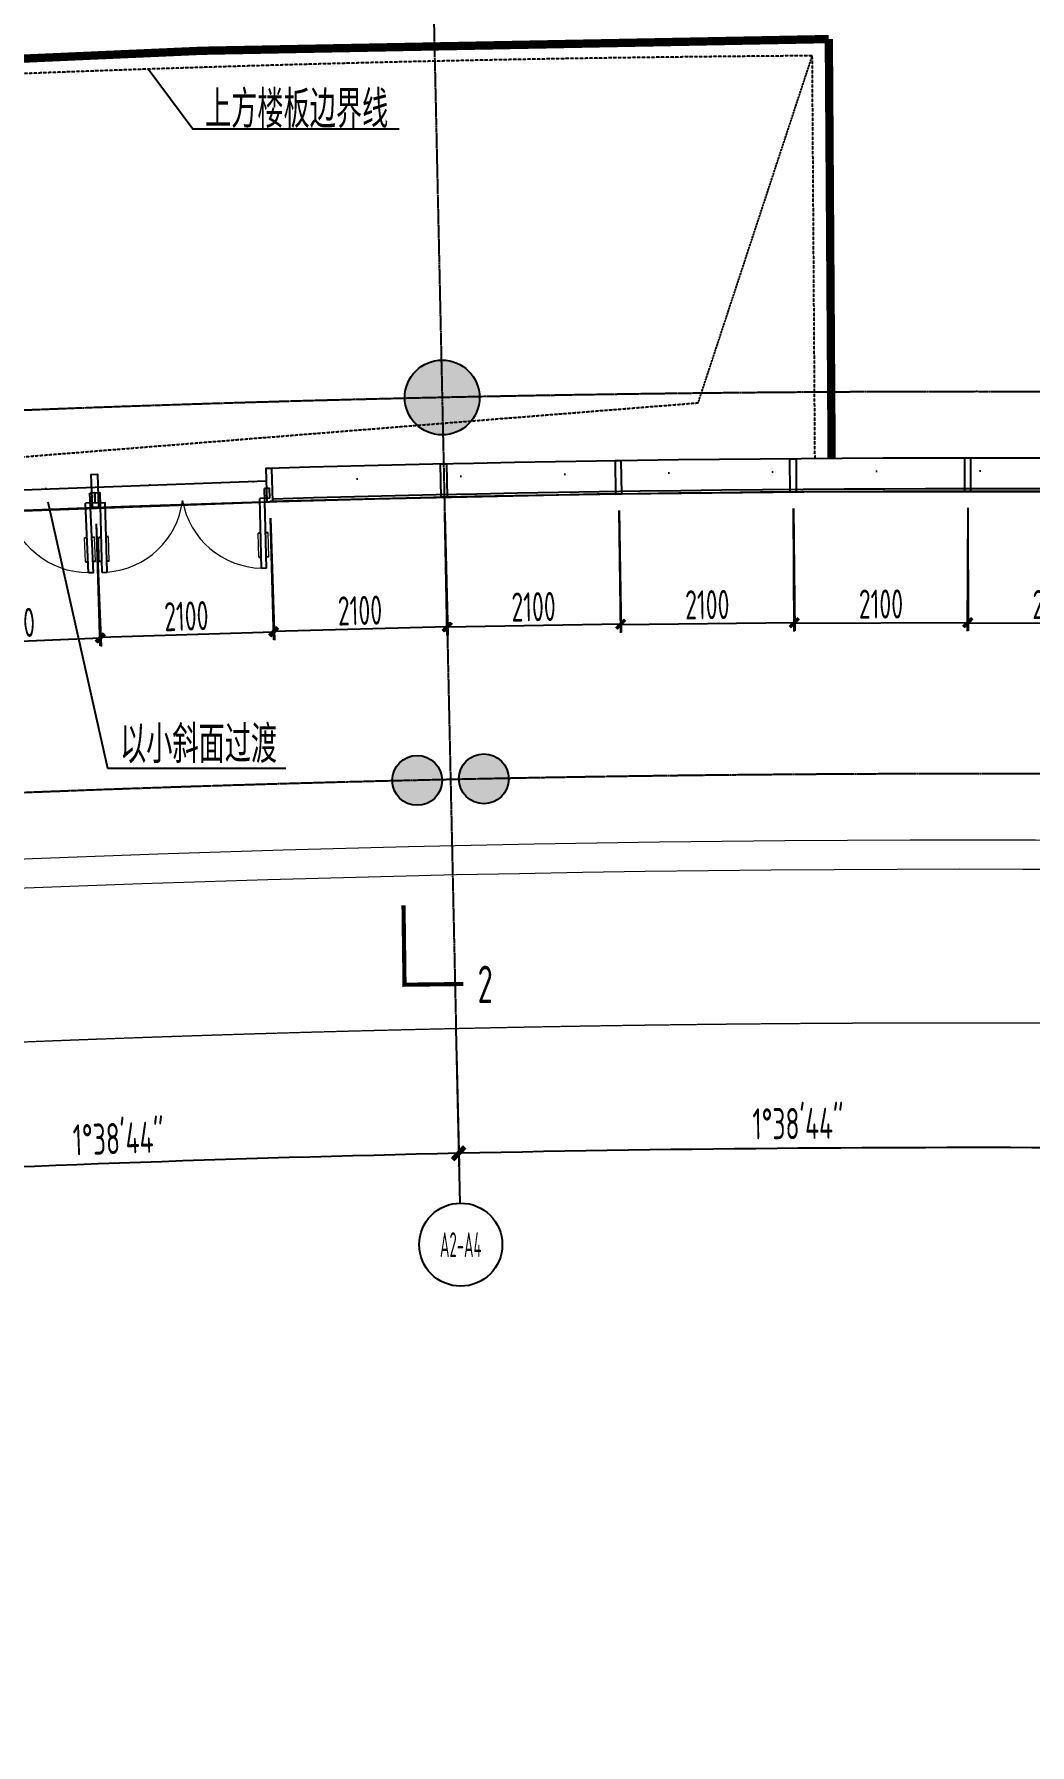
# Model space of a CAD drawing. Header units: millimetres. Extents: x 11639278 to 23698211, y -13072636 to -5537337.
# Drawn here: x 11767376 to 11779358, y -6416767 to -6396176 of the extents above; entities that cross this region are included whole.
import ezdxf
from ezdxf.enums import TextEntityAlignment as Align

# ---------------------------------------------------------------- set-up
doc = ezdxf.new("R2010")
doc.units = ezdxf.units.MM
doc.header["$LTSCALE"] = 10
for name, pattern in [('A2-RG-AXIS$0$CENTER', [2, 1.25, -0.25, 0.25, -0.25]), ('A2-RG-AXIS$0$DOTE', [2.42, 2, -0.2, 0.02, -0.2]), ('A2-RI-F1$0$DASHDOT2', [0.5, 0.25, -0.125, 0, -0.125]), ('A2-RI-F1$0$DASHED2', [0.375, 0.25, -0.125]), ('A2-RI-F1$0$DOT2', [0.125, 0, -0.125]), ('A2-RI-F1$0$HIDDEN', [0.375, 0.25, -0.125]), ('A2-RI-F1$0$HIDDEN2', [0.1875, 0.125, -0.0625]), ('A2-RI-F1$0$Overhead 1_16_', [2.579687, 1.5875, -0.992188])]:
    doc.linetypes.add(name, pattern=pattern)
for name, color, linetype in [('A2-RB-F1$0$A-DIMS-100', 1, 'Continuous'), ('A2-RG-AXIS$0$A-AXIS', 1, 'Continuous'), ('A2-RG-AXIS$0$A-DIMS-100', 1, 'Continuous'), ('A2-RG-AXIS$0$A-GRID', 1, 'A2-RG-AXIS$0$CENTER'), ('A2-RG-AXIS$0$A-SYMB', 4, 'Continuous'), ('A2-RI-F1$0$A-DOOR', 32, 'Continuous'), ('A2-RI-F1$0$A-DOOR-ROLL', 2, 'A2-RI-F1$0$DASHED2'), ('A2-RI-F1$0$A-FLOR-OTLN', 4, 'A2-RI-F1$0$DOT2'), ('A2-RI-F1$0$A-GLAZ', 140, 'Continuous'), ('A2-RI-F1$0$A-STRS', 50, 'Continuous'), ('A2-RI-F1$0$A-SYMB', 4, 'Continuous'), ('A2-RI-F1$0$A-SYMB-AREA', 4, 'Continuous'), ('A2-RI-F1$0$A-SYMB-NAME', 4, 'Continuous'), ('A2-RI-F1$0$A-SYMB-VOID', 35, 'Continuous'), ('A2-RI-F1$0$an-flor-abov', 2, 'A2-RI-F1$0$HIDDEN2'), ('A2-RI-F1$0$an-wndw-mull-v', 3, 'Continuous'), ('A2-RS-F1$0$A-HATH-GRAY', 8, 'Continuous'), ('A2-RS-F1$0$A-WALL-CONC', 6, 'Continuous')]:
    doc.layers.add(name, color=color, linetype=linetype)
for name, color, linetype, lineweight in [('A2-RI-F1$0$A-DETL-LLIN', 3, 'Continuous', 5), ('A2-RI-F1$0$A-FLOR-OVHD', 8, 'A2-RI-F1$0$Overhead 1_16_', 5), ('A2-RS-F1$0$A-COLS', 4, 'Continuous', 5)]:
    doc.layers.add(name, color=color, linetype=linetype, lineweight=lineweight)
doc.layers.add('A2-RI-F1$0$A-X-AREA', color=6, linetype='Continuous', plot=False)
doc.styles.add('A2-RB-F1$0$XD2008', font='hzs.shx', dxfattribs={"width": 0.7, "bigfont": 'hztxt.shx'})
doc.styles.add('A2-RG-AXIS$0$ECADI', font='hzs.shx', dxfattribs={"width": 0.7, "bigfont": 'hztxt.shx'})
doc.styles.add('A2-RG-AXIS$0$XD2008', font='hzs.shx', dxfattribs={"width": 0.7, "bigfont": 'hztxt.shx'})
doc.styles.add('A2-RI-F1$0$ECADI', font='hzs.shx', dxfattribs={"width": 0.7, "bigfont": 'hztxt.shx'})
doc.dimstyles.new('A2-RB-F1$0$XD100$0', dxfattribs={"dimscale": 100, "dimtxt": 3.5, "dimasz": 1, "dimexe": 1, "dimexo": 2, "dimgap": 0.5, "dimtad": 1, "dimdec": 0, "dimdsep": 46, "dimtxsty": 'A2-RB-F1$0$XD2008', "dimblk1": 'A2-RB-F1$0$_ArchTick', "dimblk2": 'A2-RB-F1$0$_ArchTick', "dimsah": 1, "dimcen": 2.5, "dimclrt": 4, "dimaunit": 1, "dimadec": 0, "dimazin": 0, "dimtfac": 1, "dimtdec": 0, "dimtix": 1, "dimtmove": 1, "dimatfit": 3, "dimfxl": 0, "dimtolj": 1, "dimtzin": 0, "dimarcsym": 0})
doc.dimstyles.new('A2-RG-AXIS$0$XD150', dxfattribs={"dimscale": 300, "dimtxt": 2.5, "dimasz": 1.5, "dimexe": 1, "dimexo": 2, "dimgap": 0.5, "dimtad": 1, "dimdec": 0, "dimdsep": 46, "dimtxsty": 'A2-RG-AXIS$0$XD2008', "dimcen": 2.5, "dimclrt": 4, "dimaunit": 1, "dimadec": 3, "dimazin": 0, "dimtfac": 1, "dimtdec": 0, "dimtmove": 2, "dimatfit": 3, "dimfxl": 0, "dimtolj": 1, "dimtzin": 0, "dimarcsym": 0})

# ---------------------------------------------------------------- blocks, each defined once
blk = doc.blocks.new('A2-RG-AXIS$0$ECADI-TAG-GRID')
at = {"color": 13}
blk.add_circle((0, 0), 5, dxfattribs=at)
at = {"style": 'A2-RG-AXIS$0$ECADI', "width": 0.7}
blk.add_attdef('GRID', text='', height=5, dxfattribs=at).set_placement((0, 0), align=Align.MIDDLE)
blk = doc.blocks.new('A2-RG-AXIS$0$_ArchTick')
at = {"color": 0, "linetype": 'ByBlock', "const_width": 0.4}
blk.add_lwpolyline([(-0.5, -0.5), (0.5, 0.5)], dxfattribs=at)
blk = doc.blocks.new('*D500')
at = {"layer": 'A2-RG-AXIS$0$A-DIMS-100', "color": 0, "lineweight": -2, "ltscale": 3, "transparency": 16777216}
for p, q in [((11772459, -6408448), (11772489, -6409797)), ((11780666, -6408385), (11780657, -6409735))]:
    blk.add_line(p, q, dxfattribs=at)
blk.add_arc((11778731, -6694179), 284600, 89.61201, 91.25743, dxfattribs=at)
at = {"layer": 'Defpoints', "color": 0, "ltscale": 3, "transparency": 16777216}
for p in [(11772452, -6408148), (11780668, -6408085), (11777934, -6409580), (11778731, -6694179)]:
    blk.add_point(p, dxfattribs=at)
at = {"layer": 'A2-RG-AXIS$0$A-DIMS-100', "color": 0, "lineweight": -2, "ltscale": 3, "transparency": 16777216, "xscale": 150, "yscale": 150, "zscale": 150}
for p, rotation in [((11772485, -6409647), 181.2574271685361), ((11780658, -6409585), 359.6120084107951)]:
    blk.add_blockref('A2-RG-AXIS$0$_ArchTick', p, dxfattribs=dict(at, rotation=rotation))
at = {"layer": 'A2-RG-AXIS$0$A-DIMS-100', "color": 4, "ltscale": 3, "transparency": 16777216, "insert": (11776569, -6409289), "char_height": 375, "attachment_point": 5, "rotation": 0.4347, "style": 'A2-RG-AXIS$0$XD2008'}
blk.add_mtext('\\A1;1°38\'44"', dxfattribs=at)
blk = doc.blocks.new('*D502')
at = {"layer": 'A2-RG-AXIS$0$A-DIMS-100', "color": 0, "lineweight": -2, "ltscale": 3, "transparency": 16777216}
for p, q in [((11772459, -6408448), (11772489, -6409797)), ((11764257, -6408745), (11764325, -6410094))]:
    blk.add_line(p, q, dxfattribs=at)
blk.add_arc((11778731, -6694179), 284600, 91.25743, 92.90285, dxfattribs=at)
at = {"layer": 'Defpoints', "color": 0, "ltscale": 3, "transparency": 16777216}
for p in [(11772452, -6408148), (11764242, -6408446), (11769762, -6409720), (11778731, -6694179)]:
    blk.add_point(p, dxfattribs=at)
at = {"layer": 'A2-RG-AXIS$0$A-DIMS-100', "color": 0, "lineweight": -2, "ltscale": 3, "transparency": 16777216, "xscale": 150, "yscale": 150, "zscale": 150}
for p, rotation in [((11772485, -6409647), 1.257427168479658), ((11764318, -6409944), 182.9028459285604)]:
    blk.add_blockref('A2-RG-AXIS$0$_ArchTick', p, dxfattribs=dict(at, rotation=rotation))
at = {"layer": 'A2-RG-AXIS$0$A-DIMS-100', "color": 4, "ltscale": 3, "transparency": 16777216, "insert": (11768390, -6409468), "char_height": 375, "attachment_point": 5, "rotation": 2.0801, "style": 'A2-RG-AXIS$0$XD2008'}
blk.add_mtext('\\A1;1°38\'44"', dxfattribs=at)
blk = doc.blocks.new('A2-RB-F1$0$_ArchTick')
at = {"color": 0, "linetype": 'ByBlock', "const_width": 0.4}
blk.add_lwpolyline([(-0.5, -0.5), (0.5, 0.5)], dxfattribs=at)
blk = doc.blocks.new('*D1035')
at = {"layer": 'A2-RB-F1$0$A-DIMS-100', "color": 0, "lineweight": -2, "transparency": 16777216}
for p, q in [((11772317, -6401949), (11772355, -6403411)), ((11770218, -6402003), (11770256, -6403465)), ((11772352, -6403311), (11770253, -6403365))]:
    blk.add_line(p, q, dxfattribs=at)
at = {"layer": 'Defpoints', "color": 0, "transparency": 16777216}
for p in [(11772312, -6401749), (11770213, -6401803), (11770253, -6403365)]:
    blk.add_point(p, dxfattribs=at)
at = {"layer": 'A2-RB-F1$0$A-DIMS-100', "color": 0, "lineweight": -2, "transparency": 16777216, "xscale": 100, "yscale": 100, "zscale": 100}
for p, rotation in [((11770253, -6403365), 181.4816475126939), ((11772352, -6403311), 1.481647512693893)]:
    blk.add_blockref('A2-RB-F1$0$_ArchTick', p, dxfattribs=dict(at, rotation=rotation))
at = {"layer": 'A2-RB-F1$0$A-DIMS-100', "color": 4, "transparency": 16777216, "insert": (11771297, -6403113), "char_height": 350, "attachment_point": 5, "rotation": 1.4816, "style": 'A2-RB-F1$0$XD2008'}
blk.add_mtext('\\A1;2100', dxfattribs=at)
blk = doc.blocks.new('*D1036')
at = {"layer": 'A2-RB-F1$0$A-DIMS-100', "color": 0, "lineweight": -2, "transparency": 16777216}
for p, q in [((11768120, -6402071), (11768168, -6403540)), ((11770219, -6402003), (11770267, -6403472)), ((11770264, -6403372), (11768165, -6403440))]:
    blk.add_line(p, q, dxfattribs=at)
at = {"layer": 'Defpoints', "color": 0, "transparency": 16777216}
for p in [(11768114, -6401871), (11770213, -6401803), (11768165, -6403440)]:
    blk.add_point(p, dxfattribs=at)
at = {"layer": 'A2-RB-F1$0$A-DIMS-100', "color": 0, "lineweight": -2, "transparency": 16777216, "xscale": 100, "yscale": 100, "zscale": 100}
for p, rotation in [((11768165, -6403440), 181.8558990192602), ((11770264, -6403372), 1.855899019260159)]:
    blk.add_blockref('A2-RB-F1$0$_ArchTick', p, dxfattribs=dict(at, rotation=rotation))
at = {"layer": 'A2-RB-F1$0$A-DIMS-100', "color": 4, "transparency": 16777216, "insert": (11769207, -6403181), "char_height": 350, "attachment_point": 5, "rotation": 1.8559, "style": 'A2-RB-F1$0$XD2008'}
blk.add_mtext('\\A1;2100', dxfattribs=at)
blk = doc.blocks.new('*D1037')
at = {"layer": 'A2-RB-F1$0$A-DIMS-100', "color": 0, "lineweight": -2, "transparency": 16777216}
for p, q in [((11766023, -6402155), (11766082, -6403631)), ((11768122, -6402071), (11768181, -6403547)), ((11768177, -6403447), (11766078, -6403531))]:
    blk.add_line(p, q, dxfattribs=at)
at = {"layer": 'Defpoints', "color": 0, "transparency": 16777216}
for p in [(11766015, -6401955), (11768114, -6401871), (11766078, -6403531)]:
    blk.add_point(p, dxfattribs=at)
at = {"layer": 'A2-RB-F1$0$A-DIMS-100', "color": 0, "lineweight": -2, "transparency": 16777216, "xscale": 100, "yscale": 100, "zscale": 100}
for p, rotation in [((11768177, -6403447), 2.285815484964377), ((11766078, -6403531), 182.2858154849644)]:
    blk.add_blockref('A2-RB-F1$0$_ArchTick', p, dxfattribs=dict(at, rotation=rotation))
at = {"layer": 'A2-RB-F1$0$A-DIMS-100', "color": 4, "transparency": 16777216, "insert": (11767119, -6403264), "char_height": 350, "attachment_point": 5, "rotation": 2.2858, "style": 'A2-RB-F1$0$XD2008'}
blk.add_mtext('\\A1;2100', dxfattribs=at)
blk = doc.blocks.new('*D1043')
at = {"layer": 'A2-RB-F1$0$A-DIMS-100', "color": 0, "lineweight": -2, "transparency": 16777216}
for p, q in [((11772316, -6401949), (11772342, -6403411)), ((11774415, -6401911), (11774441, -6403374)), ((11772340, -6403311), (11774440, -6403274))]:
    blk.add_line(p, q, dxfattribs=at)
at = {"layer": 'Defpoints', "color": 0, "transparency": 16777216}
for p in [(11772312, -6401749), (11774412, -6401711), (11774440, -6403274)]:
    blk.add_point(p, dxfattribs=at)
at = {"layer": 'A2-RB-F1$0$A-DIMS-100', "color": 0, "lineweight": -2, "transparency": 16777216, "xscale": 100, "yscale": 100, "zscale": 100}
for p, rotation in [((11774440, -6403274), 1.033210110742278), ((11772340, -6403311), 181.0332101107423)]:
    blk.add_blockref('A2-RB-F1$0$_ArchTick', p, dxfattribs=dict(at, rotation=rotation))
at = {"layer": 'A2-RB-F1$0$A-DIMS-100', "color": 4, "transparency": 16777216, "insert": (11773386, -6403068), "char_height": 350, "attachment_point": 5, "rotation": 1.0332, "style": 'A2-RB-F1$0$XD2008'}
blk.add_mtext('\\A1;2100', dxfattribs=at)
blk = doc.blocks.new('*D1044')
at = {"layer": 'A2-RB-F1$0$A-DIMS-100', "color": 0, "lineweight": -2, "transparency": 16777216}
for p, q in [((11774414, -6401911), (11774431, -6403381)), ((11776514, -6401887), (11776531, -6403356)), ((11774430, -6403281), (11776529, -6403256))]:
    blk.add_line(p, q, dxfattribs=at)
at = {"layer": 'Defpoints', "color": 0, "transparency": 16777216}
for p in [(11774412, -6401711), (11776511, -6401687), (11776529, -6403256)]:
    blk.add_point(p, dxfattribs=at)
at = {"layer": 'A2-RB-F1$0$A-DIMS-100', "color": 0, "lineweight": -2, "transparency": 16777216, "xscale": 100, "yscale": 100, "zscale": 100}
for p, rotation in [((11774430, -6403281), 180.6589586041782), ((11776529, -6403256), 0.6589586041781537)]:
    blk.add_blockref('A2-RB-F1$0$_ArchTick', p, dxfattribs=dict(at, rotation=rotation))
at = {"layer": 'A2-RB-F1$0$A-DIMS-100', "color": 4, "transparency": 16777216, "insert": (11775477, -6403043), "char_height": 350, "attachment_point": 5, "rotation": 0.659, "style": 'A2-RB-F1$0$XD2008'}
blk.add_mtext('\\A1;2100', dxfattribs=at)
blk = doc.blocks.new('*D1045')
at = {"layer": 'A2-RB-F1$0$A-DIMS-100', "color": 0, "lineweight": -2, "transparency": 16777216}
for p, q in [((11776512, -6401887), (11776518, -6403364)), ((11778612, -6401879), (11778618, -6403356)), ((11776518, -6403264), (11778618, -6403256))]:
    blk.add_line(p, q, dxfattribs=at)
at = {"layer": 'Defpoints', "color": 0, "transparency": 16777216}
for p in [(11776511, -6401687), (11778611, -6401679), (11778618, -6403256)]:
    blk.add_point(p, dxfattribs=at)
at = {"layer": 'A2-RB-F1$0$A-DIMS-100', "color": 0, "lineweight": -2, "transparency": 16777216, "xscale": 100, "yscale": 100, "zscale": 100}
for p, rotation in [((11776518, -6403264), 180.2290421384808), ((11778618, -6403256), 0.2290421384807419)]:
    blk.add_blockref('A2-RB-F1$0$_ArchTick', p, dxfattribs=dict(at, rotation=rotation))
at = {"layer": 'A2-RB-F1$0$A-DIMS-100', "color": 4, "transparency": 16777216, "insert": (11777567, -6403035), "char_height": 350, "attachment_point": 5, "rotation": 0.229, "style": 'A2-RB-F1$0$XD2008'}
blk.add_mtext('\\A1;2100', dxfattribs=at)
blk = doc.blocks.new('*D1046')
at = {"layer": 'A2-RB-F1$0$A-DIMS-100', "color": 0, "lineweight": -2, "transparency": 16777216}
for p, q in [((11778611, -6401879), (11778606, -6403363)), ((11780711, -6401885), (11780706, -6403370)), ((11778606, -6403263), (11780706, -6403270))]:
    blk.add_line(p, q, dxfattribs=at)
at = {"layer": 'Defpoints', "color": 0, "transparency": 16777216}
for p in [(11778611, -6401679), (11780711, -6401685), (11780706, -6403270)]:
    blk.add_point(p, dxfattribs=at)
at = {"layer": 'A2-RB-F1$0$A-DIMS-100', "color": 0, "lineweight": -2, "transparency": 16777216, "xscale": 100, "yscale": 100, "zscale": 100}
for p, rotation in [((11778606, -6403263), 179.8176849726864), ((11780706, -6403270), 359.8176849726863)]:
    blk.add_blockref('A2-RB-F1$0$_ArchTick', p, dxfattribs=dict(at, rotation=rotation))
at = {"layer": 'A2-RB-F1$0$A-DIMS-100', "color": 4, "transparency": 16777216, "insert": (11779657, -6403042), "char_height": 350, "attachment_point": 5, "rotation": 359.8177, "style": 'A2-RB-F1$0$XD2008'}
blk.add_mtext('\\A1;2100', dxfattribs=at)
blk = doc.blocks.new('A2-RS-F1$0$Round Column - 600 mm Diameter-1753088-PARCEL 14  一层平面 - 公共教室 FIRST FLOOR PLAN - PUBLIC CLASSROOMS')
at = {"layer": 'A2-RS-F1$0$A-HATH-GRAY'}
blk.add_hatch(color=256, dxfattribs=at).paths.add_polyline_path([(300, 0, 0.414214), (0, 300, 0.414214), (-300, 0, 1)])
at = {"layer": 'A2-RS-F1$0$A-WALL-CONC'}
blk.add_circle((0, 0), 300, dxfattribs=at)
blk = doc.blocks.new('A2-RS-F1')
at = {"layer": 'A2-RS-F1$0$A-HATH-GRAY', "ltscale": 3}
h = blk.add_hatch(color=256, dxfattribs=at)
h.paths.add_polyline_path([(11790491, -6377046), (11789491, -6377011), (11789445, -6378310), (11790445, -6378346)], flags=16)
h.paths.add_polyline_path([(11794711, -6377236), (11794112, -6377197), (11794061, -6377996), (11794660, -6378034)], flags=0)
h.paths.add_polyline_path([(11794483, -6380779), (11793885, -6380740), (11793833, -6381539), (11794432, -6381577)], flags=0)
h.paths.add_polyline_path([(11793887, -6390061), (11793288, -6390022), (11793236, -6390821), (11793835, -6390859)], flags=0)
h.paths.add_polyline_path([(11793659, -6393604), (11793060, -6393565), (11793009, -6394364), (11793607, -6394402)], flags=0)
h.paths.add_polyline_path([(11789926, -6392936), (11788927, -6392901), (11788881, -6394200), (11789880, -6394236)], flags=16)
h.paths.add_polyline_path([(11781272, -6392739), (11780272, -6392732), (11780263, -6394032), (11781263, -6394039)], flags=16)
h.paths.add_polyline_path([(11772615, -6392791), (11771616, -6392812), (11771644, -6394112), (11772644, -6394090)], flags=16)
h.paths.add_polyline_path([(11771836, -6400549, 1), (11772736, -6400549, 1)])
h.paths.add_polyline_path([(11789602, -6400664, 1), (11788702, -6400664, 1)], flags=0)
h.paths.add_polyline_path([(11797126, -6401084, 1), (11798026, -6401084, 1)], flags=0)
h.paths.add_polyline_path([(11772267, -6376895), (11771267, -6376916), (11771295, -6378216), (11772295, -6378194)], flags=16)
h.paths.add_polyline_path([(11781380, -6376840), (11780380, -6376832), (11780371, -6378133), (11781371, -6378140)], flags=16)
h.paths.add_polyline_path([(11752826, -6385566), (11752029, -6385629), (11752188, -6387623), (11752985, -6387560)], flags=17)
h.paths.add_polyline_path([(11757363, -6385213), (11756565, -6385276), (11756724, -6387270), (11757521, -6387205)], flags=17)
h.paths.add_polyline_path([(11762965, -6393141), (11763031, -6394440), (11764030, -6394389), (11763964, -6393090)])
h.paths.add_polyline_path([(11793009, -6394364), (11793607, -6394402), (11793659, -6393604), (11793060, -6393565)], flags=17)
h.paths.add_polyline_path([(11793236, -6390821), (11793835, -6390859), (11793887, -6390061), (11793288, -6390022)], flags=17)
h.paths.add_polyline_path([(11793833, -6381539), (11794432, -6381577), (11794483, -6380779), (11793885, -6380740)], flags=17)
h.paths.add_polyline_path([(11794061, -6377996), (11794660, -6378034), (11794711, -6377236), (11794112, -6377197)], flags=17)
h.paths.add_polyline_path([(11762160, -6377261), (11762226, -6378560), (11763225, -6378509), (11763159, -6377211)], flags=17)
edge = h.paths.add_edge_path(flags=16)
edge.add_arc((11772286, -6400549), 450, 0, 360)
edge = h.paths.add_edge_path(flags=16)
edge.add_arc((11789152, -6400664), 450, 0, 360)
edge = h.paths.add_edge_path()
edge.add_arc((11763857, -6400856), 450, 0, 360)
edge = h.paths.add_edge_path(flags=17)
edge.add_arc((11797576, -6401084), 450, 0, 360)
edge = h.paths.add_edge_path()
edge.add_arc((11755441, -6401404), 450, 0, 360)
h.paths.add_polyline_path([(11756756, -6377587), (11756915, -6379580), (11756117, -6379644), (11755959, -6377650)], flags=17)
h.paths.add_polyline_path([(11757323, -6394797), (11758120, -6394731), (11758001, -6393238), (11757204, -6393301)])
h.paths.add_polyline_path([(11752786, -6395149), (11753584, -6395086), (11753449, -6393391), (11752652, -6393455)])
h.paths.add_polyline_path([(11751581, -6379997), (11752378, -6379934), (11752220, -6377940), (11751422, -6378003)])
edge = h.paths.add_edge_path()
edge.add_line((11771616, -6392813), (11771644, -6394112))
edge.add_line((11771644, -6394112), (11772644, -6394090))
edge.add_line((11772644, -6394090), (11772615, -6392791))
edge.add_line((11772615, -6392791), (11771616, -6392812))
edge.add_line((11780272, -6392732), (11780263, -6394032))
edge.add_line((11780263, -6394032), (11781263, -6394039))
edge.add_line((11781263, -6394039), (11781272, -6392739))
edge.add_line((11781272, -6392739), (11780272, -6392732))
edge.add_line((11788927, -6392901), (11788881, -6394200))
edge.add_line((11788881, -6394200), (11789880, -6394236))
edge.add_line((11789880, -6394236), (11789926, -6392936))
edge.add_line((11789926, -6392936), (11788927, -6392901))
edge.add_line((11789491, -6377011), (11789445, -6378310))
edge.add_line((11789445, -6378310), (11790445, -6378346))
edge.add_line((11790445, -6378346), (11790491, -6377046))
edge.add_line((11790491, -6377046), (11789491, -6377011))
edge.add_line((11780380, -6376833), (11780371, -6378133))
edge.add_line((11780371, -6378133), (11781371, -6378140))
edge.add_line((11781371, -6378140), (11781380, -6376840))
edge.add_line((11781380, -6376840), (11780380, -6376832))
edge.add_line((11771267, -6376917), (11771295, -6378216))
edge.add_line((11771295, -6378216), (11772295, -6378194))
edge.add_line((11772295, -6378194), (11772267, -6376895))
edge.add_line((11772267, -6376895), (11771267, -6376916))
edge.add_line((11756724, -6387270), (11757521, -6387205))
edge.add_line((11756565, -6385276), (11757363, -6385213))
edge.add_line((11756565, -6385276), (11756724, -6387270))
edge.add_line((11752188, -6387623), (11752985, -6387560))
edge.add_line((11752029, -6385629), (11752826, -6385566))
edge.add_line((11752029, -6385629), (11752188, -6387623))
edge.add_line((11752826, -6385566), (11752985, -6387560))
edge.add_line((11757362, -6385205), (11757521, -6387205))
edge = h.paths.add_edge_path()
edge.add_arc((11847549, -6408655), 450, 0, 360)
h.paths.add_polyline_path([(11818747, -6372607), (11817357, -6372439), (11817139, -6374226), (11818529, -6374394)])
h.paths.add_polyline_path([(11827964, -6373889), (11826580, -6373681), (11826310, -6375461), (11827695, -6375669)])
h.paths.add_polyline_path([(11837141, -6375435), (11835763, -6375187), (11835442, -6376958), (11836820, -6377206)])
h.paths.add_polyline_path([(11814457, -6396162), (11815847, -6396332), (11816041, -6394744), (11814651, -6394573)])
h.paths.add_polyline_path([(11851385, -6401917), (11850605, -6401738), (11850371, -6402710), (11851151, -6402890)])
h.paths.add_polyline_path([(11846960, -6400859), (11846180, -6400679), (11845946, -6401652), (11846725, -6401831)])
h.paths.add_polyline_path([(11841338, -6400630), (11839968, -6400341), (11840298, -6398776), (11841668, -6399064)])
h.paths.add_polyline_path([(11831506, -6398704), (11832883, -6398953), (11833168, -6397379), (11831791, -6397129)])
h.paths.add_polyline_path([(11823000, -6397310), (11824384, -6397520), (11824624, -6395938), (11823240, -6395728)])
h.paths.add_polyline_path([(11806985, -6395311), (11806189, -6395237), (11806300, -6394042), (11807096, -6394116)])
h.paths.add_polyline_path([(11800592, -6394829), (11801191, -6394867), (11801242, -6394069), (11800643, -6394030)])
h.paths.add_polyline_path([(11793009, -6394364), (11793607, -6394402), (11793659, -6393604), (11793060, -6393565)], flags=17)
h.paths.add_polyline_path([(11800820, -6391286), (11801419, -6391324), (11801470, -6390526), (11800871, -6390487)])
h.paths.add_polyline_path([(11793236, -6390821), (11793835, -6390859), (11793887, -6390061), (11793288, -6390022)], flags=17)
h.paths.add_polyline_path([(11853037, -6395064), (11853271, -6394091), (11852492, -6393912), (11852257, -6394884)])
h.paths.add_polyline_path([(11854912, -6387286), (11855146, -6386314), (11854366, -6386134), (11854132, -6387107)])
h.paths.add_polyline_path([(11846269, -6377243), (11844899, -6376956), (11844527, -6378717), (11845898, -6379005)])
h.paths.add_polyline_path([(11848612, -6394005), (11848846, -6393033), (11848067, -6392853), (11847832, -6393825)])
h.paths.add_polyline_path([(11850486, -6386227), (11850721, -6385255), (11849941, -6385076), (11849707, -6386048)])
h.paths.add_polyline_path([(11843712, -6384523), (11844299, -6384647), (11844423, -6384060), (11843836, -6383936)])
h.paths.add_polyline_path([(11842062, -6392351), (11842649, -6392475), (11842773, -6391888), (11842185, -6391764)])
h.paths.add_polyline_path([(11808357, -6373042), (11808955, -6373098), (11809029, -6372301), (11808432, -6372246)])
h.paths.add_polyline_path([(11793833, -6381539), (11794432, -6381577), (11794483, -6380779), (11793885, -6380740)], flags=17)
h.paths.add_polyline_path([(11801417, -6382005), (11802015, -6382043), (11802067, -6381245), (11801468, -6381206)])
h.paths.add_polyline_path([(11801644, -6378462), (11802243, -6378500), (11802294, -6377702), (11801696, -6377663)])
h.paths.add_polyline_path([(11794061, -6377996), (11794660, -6378034), (11794711, -6377236), (11794112, -6377197)], flags=17)
h.paths.add_polyline_path([(11808460, -6379480), (11807664, -6379406), (11807775, -6378211), (11808572, -6378285)])
edge = h.paths.add_edge_path(flags=16)
edge.add_arc((11772286, -6400549), 450, 0, 360)
edge = h.paths.add_edge_path(flags=17)
edge.add_arc((11789152, -6400664), 450, 0, 360)
edge = h.paths.add_edge_path(flags=17)
edge.add_arc((11797576, -6401084), 450, 0, 360)
edge = h.paths.add_edge_path()
edge.add_arc((11805984, -6401746), 450, 0, 360)
edge = h.paths.add_edge_path()
edge.add_arc((11814369, -6402649), 450, 0, 360)
edge = h.paths.add_edge_path()
edge.add_arc((11822726, -6403793), 450, 0, 360)
edge = h.paths.add_edge_path()
edge.add_arc((11831046, -6405176), 450, 0, 360)
edge = h.paths.add_edge_path()
edge.add_arc((11839323, -6406797), 450, 0, 360)
edge = h.paths.add_edge_path(flags=17)
edge.add_line((11771616, -6392813), (11771644, -6394112))
edge.add_line((11771644, -6394112), (11772644, -6394090))
edge.add_line((11772644, -6394090), (11772615, -6392791))
edge.add_line((11772615, -6392791), (11771616, -6392812))
edge.add_line((11780272, -6392732), (11780263, -6394032))
edge.add_line((11780263, -6394032), (11781263, -6394039))
edge.add_line((11781263, -6394039), (11781272, -6392739))
edge.add_line((11781272, -6392739), (11780272, -6392732))
edge.add_line((11788927, -6392901), (11788881, -6394200))
edge.add_line((11788881, -6394200), (11789880, -6394236))
edge.add_line((11789880, -6394236), (11789926, -6392936))
edge.add_line((11789926, -6392936), (11788927, -6392901))
edge.add_line((11789491, -6377011), (11789445, -6378310))
edge.add_line((11789445, -6378310), (11790445, -6378346))
edge.add_line((11790445, -6378346), (11790491, -6377046))
edge.add_line((11790491, -6377046), (11789491, -6377011))
edge.add_line((11780380, -6376833), (11780371, -6378133))
edge.add_line((11780371, -6378133), (11781371, -6378140))
edge.add_line((11781371, -6378140), (11781380, -6376840))
edge.add_line((11781380, -6376840), (11780380, -6376832))
edge.add_line((11771267, -6376917), (11771295, -6378216))
edge.add_line((11771295, -6378216), (11772295, -6378194))
edge.add_line((11772295, -6378194), (11772267, -6376895))
edge.add_line((11772267, -6376895), (11771267, -6376916))
edge = h.paths.add_edge_path()
edge.add_arc((11780720, -6400485), 450, 0, 360)
at = {"layer": 'A2-RS-F1$0$A-WALL-CONC', "ltscale": 3}
blk.add_circle((11772286, -6400549), 450, dxfattribs=at)
at = {"layer": 'A2-RS-F1$0$A-COLS', "rotation": 1.358460973173741}
for p in [(11771985, -6405158), (11772787, -6405140)]:
    blk.add_blockref('A2-RS-F1$0$Round Column - 600 mm Diameter-1753088-PARCEL 14  一层平面 - 公共教室 FIRST FLOOR PLAN - PUBLIC CLASSROOMS', p, dxfattribs=at)
blk = doc.blocks.new('A2-RI-F1$0$5erhfh')
at = {"layer": 'A2-RI-F1$0$A-SYMB-AREA', "style": 'A2-RI-F1$0$ECADI', "width": 0.7}
blk.add_attdef('340M2', text='', height=2.5, dxfattribs=at).set_placement((0, 1.25), align=Align.MIDDLE_LEFT)
at = {"layer": 'A2-RI-F1$0$A-SYMB-NAME', "style": 'A2-RI-F1$0$ECADI', "width": 0.7}
blk.add_attdef('CHINESENAME', (-12.29, 3.09), '', height=4.5, dxfattribs=at)
blk = doc.blocks.new('A2-RI-F1$0$SRTRDHYTJR')
for p, q in [((11909079, -6400874), (11909079, -6401835)), ((11909079, -6400874), (11909139, -6400874)), ((11909139, -6400874), (11909139, -6401715)), ((11910999, -6400874), (11910999, -6401715)), ((11911059, -6400874), (11910999, -6400874)), ((11911059, -6400874), (11911059, -6401835)), ((11909049, -6401009), (11909079, -6401009)), ((11909169, -6401009), (11909139, -6401009)), ((11910969, -6401009), (11910999, -6401009)), ((11911089, -6401009), (11911059, -6401009)), ((11909049, -6401300), (11909079, -6401300)), ((11909169, -6401300), (11909139, -6401300)), ((11910969, -6401300), (11910999, -6401300)), ((11911089, -6401300), (11911059, -6401300)), ((11909019, -6401715), (11909019, -6401835)), ((11909019, -6401715), (11909139, -6401715)), ((11911119, -6401715), (11910999, -6401715)), ((11911119, -6401715), (11911119, -6401835)), ((11909019, -6401835), (11909079, -6401835)), ((11911119, -6401835), (11911059, -6401835))]:
    blk.add_line(p, q)
at = {"lineweight": 13}
for p, q in [((11909049, -6401009), (11909049, -6401300)), ((11909169, -6401009), (11909169, -6401300)), ((11910969, -6401009), (11910969, -6401300)), ((11911089, -6401009), (11911089, -6401300))]:
    blk.add_line(p, q, dxfattribs=at)
for centre, start, end in [((11909097, -6401858), 8.4076, 87.5598), ((11911041, -6401858), 92.4402, 171.5924)]:
    blk.add_arc(centre, 982, start, end, dxfattribs=at)
blk = doc.blocks.new('A2-RI-F1$0$5yrthfh')
at = {"layer": 'A2-RI-F1$0$an-wndw-mull-v'}
blk.add_lwpolyline([(3, -37), (402, -3), (396, 71), (-3, 37), (3, -37)], close=True, dxfattribs=at)
blk = doc.blocks.new('A2-RI-F1$0$564hysrthtdh')
for p, rotation in [((14771, -400), 86.84278851362087), ((18970, -307), 86.02025936125504), ((23170, -275), 85.19754464957471)]:
    blk.add_blockref('A2-RI-F1$0$5yrthfh', p, dxfattribs=dict(rotation=rotation))
at = {"xscale": -1}
for p, rotation in [((16870, -346), 276.0836120992504), ((21070, -284), 275.2608973875701), ((12673, -469), 276.9063122058509)]:
    blk.add_blockref('A2-RI-F1$0$5yrthfh', p, dxfattribs=dict(at, rotation=rotation))
blk = doc.blocks.new('A2-RI-F1')
at = {"layer": 'A2-RI-F1$0$A-DETL-LLIN'}
for radius, start, end in [(288331.1, 76.215082, 95.414121), (287981.1, 76.179316, 95.471361)]:
    blk.add_arc((11778725.6, -6694209.5), radius, start, end, dxfattribs=at)
at = {"layer": 'A2-RI-F1$0$A-DOOR-ROLL', "linetype": 'A2-RI-F1$0$DASHDOT2', "const_width": 100}
blk.add_lwpolyline([(11776973.5, -6401284), (11776939.6, -6396234.1, 0.0190142), (11754310.6, -6397231.2)], format="xyb", dxfattribs=at)
at = {"layer": 'A2-RI-F1$0$A-FLOR-OTLN', "ltscale": 1000}
blk.add_lwpolyline([(11814764.2, -6394127.4), (11817357.4, -6372440.5, -0.0249426), (11849205.6, -6377886.4), (11848159.2, -6382228.1), (11851284.2, -6382919.5), (11850720.9, -6385256.6), (11855146, -6386315.4), (11851150.8, -6402891.1), (11849876.5, -6402592.9), (11848102.5, -6409766.8, 0.0804175), (11754733.7, -6402413.9), (11754132.4, -6395046.4), (11752786.4, -6395150.9), (11751422.5, -6378004.8), (11756208, -6377631.7), (11756045.3, -6375586.8, -0.0389379), (11805715.9, -6375922.1), (11805966.1, -6372030.7, -0.0060163), (11817268.4, -6373184.4, -0.0060163)], format="xyb", dxfattribs=at)
at = {"layer": 'A2-RI-F1$0$A-FLOR-OVHD', "ltscale": 0.3}
blk.add_arc((11778730.7, -6694178.7), 286100, 75.843269, 95.390058, dxfattribs=at)
at = {"layer": 'A2-RI-F1$0$A-GLAZ'}
for radius, start, end in [(292900, 85.498464, 91.668783), (292500, 85.498464, 91.668783), (292530, 85.505817, 91.661642)]:
    blk.add_arc((11778730.7, -6694178.7), radius, start, end, dxfattribs=at)
at = {"layer": 'A2-RI-F1$0$A-STRS'}
for p, q in [((11766042.1, -6401703.8), (11770167.8, -6401554)), ((11766015.9, -6401957.5), (11770212.7, -6401805.1))]:
    blk.add_line(p, q, dxfattribs=at)
at = {"layer": 'A2-RI-F1$0$A-SYMB'}
for points in [[(11771767.2, -6397320.7), (11769286.8, -6397320.7), (11768749.6, -6396596.1)], [(11770404.3, -6405015), (11768264.3, -6405015), (11767543.3, -6401809.8)]]:
    blk.add_lwpolyline(points, dxfattribs=at)
at = {"layer": 'A2-RI-F1$0$A-SYMB', "const_width": 50}
blk.add_lwpolyline([(11771821, -6406661), (11771833, -6407618.1), (11772539.6, -6407609.2)], dxfattribs=at)
at = {"layer": 'A2-RI-F1$0$A-SYMB-VOID', "linetype": 'A2-RI-F1$0$HIDDEN'}
blk.add_lwpolyline([(11754871, -6402252.1), (11775367.5, -6400613), (11776740.9, -6396435.4)], dxfattribs=at)
at = {"layer": 'A2-RI-F1$0$A-X-AREA'}
for points in [[(11850108.4, -6402699.1), (11851187.8, -6402951), (11855206.3, -6386278.4), (11850781.2, -6385219.6), (11851344.3, -6382881.6), (11848219.6, -6382189), (11849265.8, -6377848.6, 0.0249961), (11817313.7, -6372383.5), (11817247, -6372928.9, 0.0063305), (11805733, -6371757.5), (11805482.7, -6375649.8, 0.0389275), (11755776, -6375354), (11755954.7, -6377600.2), (11751368.6, -6377957.4), (11752740.6, -6395204.6), (11753887.3, -6395115.2), (11754504.9, -6402683.7, -0.0809284), (11848284.8, -6410068.7), (11850119.8, -6402650.4)], [(11817296.7, -6372934.6, 0.0063579), (11805733, -6371757.5), (11805482.7, -6375649.8, 0.0389275), (11755776, -6375354), (11755958.6, -6377650.1), (11751422.4, -6378003.4), (11752786.4, -6395150.9), (11753883.2, -6395065.3), (11754504.9, -6402683.7, -0.0809284), (11848284.8, -6410068.7), (11850119.8, -6402650.4), (11851150.8, -6402891.1), (11855146, -6386315.4), (11850720.9, -6385256.6), (11851283.7, -6382919.4), (11848159.1, -6382226.8), (11849205.2, -6377886.3, 0.0249184), (11817357.2, -6372439.1), (11817296.6, -6372935)]]:
    blk.add_lwpolyline(points, format="xyb", dxfattribs=at)
at = {"layer": 'A2-RI-F1$0$an-flor-abov', "ltscale": 2}
blk.add_lwpolyline([(11776773.5, -6401285.3), (11776740.9, -6396435.4, 0.0188463), (11754327, -6397430.5)], format="xyb", dxfattribs=at)
for name, p in [('A2-RS-F1', (0, 0)), ('A2-RI-F1$0$564hysrthtdh', (11755440.6, -6401403.6))]:
    blk.add_blockref(name, p)
ref = blk.add_blockref('A2-RI-F1$0$5erhfh', (11770661.2, -6397612.8), dxfattribs=dict(xscale=100, yscale=100, zscale=100))
ref.add_attrib('CHINESENAME', '上方楼板边界线', (11769432, -6397304), dxfattribs={"layer": 'A2-RI-F1$0$A-SYMB-NAME', "height": 450, "style": 'A2-RI-F1$0$ECADI', "width": 0.7})
ref = blk.add_blockref('A2-RI-F1$0$5erhfh', (11769638.6, -6405258), dxfattribs=dict(xscale=100, yscale=100, zscale=100))
ref.add_attrib('CHINESENAME', '以小斜面过渡', (11768409.5, -6404949.3), dxfattribs={"layer": 'A2-RI-F1$0$A-SYMB-NAME', "height": 450, "style": 'A2-RI-F1$0$ECADI', "width": 0.7})
ref = blk.add_blockref('A2-RI-F1$0$5erhfh', (11774072.9, -6408150.4), dxfattribs=dict(xscale=100, yscale=100, zscale=100))
ref.add_attrib('CHINESENAME', '2', (11772712.2, -6407838.1), dxfattribs={"layer": 'A2-RI-F1$0$A-SYMB-NAME', "height": 450, "style": 'A2-RI-F1$0$ECADI', "width": 0.7})
at = {"layer": 'A2-RI-F1$0$A-DOOR', "xscale": -0.9999999999999973, "rotation": 182.6886111951789}
blk.add_blockref('A2-RI-F1$0$SRTRDHYTJR', (170395.3, -13355209.5), dxfattribs=at)
at = {"layer": 'A2-RI-F1$0$A-DOOR', "rotation": 181.4716679735799}
blk.add_blockref('A2-RI-F1$0$SRTRDHYTJR', (23839714.7, -12495510.4), dxfattribs=at)
blk = doc.blocks.new('A2-RG-AXIS')
at = {"layer": 'A2-RG-AXIS$0$A-AXIS', "ltscale": 3}
blk.add_line((11772452.4, -6408147.6), (11772498.5, -6410247.1), dxfattribs=at)
at = {"layer": 'A2-RG-AXIS$0$A-GRID', "linetype": 'A2-RG-AXIS$0$DOTE'}
blk.add_line((11771570.2, -6367957.3), (11772452.4, -6408147.6), dxfattribs=at)
for radius, start, end in [(304100, 75.589285, 95.407644), (300800, 75.589285, 95.407644), (293700, 75.589281, 95.407645), (289100, 75.589281, 95.407645)]:
    blk.add_arc((11778730.7, -6694178.7), radius, start, end, dxfattribs=at)
at = {"layer": 'A2-RG-AXIS$0$A-SYMB'}
ref = blk.add_blockref('A2-RG-AXIS$0$ECADI-TAG-GRID', (11772509.4, -6410747), dxfattribs=dict(at, xscale=100, yscale=100, zscale=100))
ref.add_attrib('GRID', 'A2-A4', dxfattribs={"layer": '0', "extrusion": (0, 0, -1), "height": 300, "style": 'A2-RG-AXIS$0$ECADI', "text_generation_flag": 2, "width": 0.5}).set_placement((-11772509.4, -6410747), align=Align.MIDDLE)
at = {"layer": 'A2-RG-AXIS$0$A-DIMS-100', "ltscale": 3}
for base, p1, p2, picture, middle in [((11769761.9, -6409720.1), (11772452.4, -6408147.6), (11764241.9, -6408445.8), '*D502', (11768389.7, -6409468.2)), ((11777933.6, -6409579.8), (11780668.1, -6408085.3), (11772452.4, -6408147.6), '*D500', (11776569.1, -6409288.7))]:
    dim = blk.add_angular_dim_3p(base=base, center=(11778730.7, -6694178.7), p1=p1, p2=p2, dimstyle='A2-RG-AXIS$0$XD150', override={"dimscale": 150, "dimasz": 1, "dimblk": 'A2-RG-AXIS$0$_ArchTick', "dimadec": 4}, dxfattribs=at)
    dim.commit()
    dim.dimension.update_dxf_attribs({"geometry": picture, "text_midpoint": middle})
blk = doc.blocks.new('A2-RB-F1')
at = {"layer": 'A2-RB-F1$0$A-DIMS-100'}
for p1, p2, distance, picture, middle in [((11772312, -6401749.2), (11770212.7, -6401803.4), 1562.5, '*D1035', (11771296.9, -6403113.4)), ((11772311.9, -6401749.2), (11774411.5, -6401711.3), -1562.5, '*D1043', (11773385.8, -6403067.5)), ((11774411.5, -6401711.3), (11776511.4, -6401687.1), -1569.4, '*D1044', (11775476.9, -6403043.5)), ((11776511.4, -6401687.1), (11778611.5, -6401678.7), -1577.2, '*D1045', (11777566.8, -6403035.1)), ((11778611.5, -6401678.7), (11780711.4, -6401685.4), -1584.7, '*D1046', (11779657.1, -6403041.8)), ((11768113.8, -6401871.5), (11766015.4, -6401955.2), 1577.2, '*D1037', (11767118.5, -6403264.5)), ((11770212.7, -6401803.4), (11768113.8, -6401871.5), 1569.4, '*D1036', (11769206.8, -6403181.1))]:
    dim = blk.add_aligned_dim(p1=p1, p2=p2, distance=distance, dimstyle='A2-RB-F1$0$XD100$0', dxfattribs=at)
    dim.commit()
    dim.dimension.update_dxf_attribs({"geometry": picture, "text_midpoint": middle})

msp = doc.modelspace()

# ---------------------------------------------------------------- block references
for name in ['A2-RI-F1', 'A2-RB-F1', 'A2-RG-AXIS', 'A2-RS-F1']:
    msp.add_blockref(name, (0, 0))

doc.saveas('drawing.dxf')
